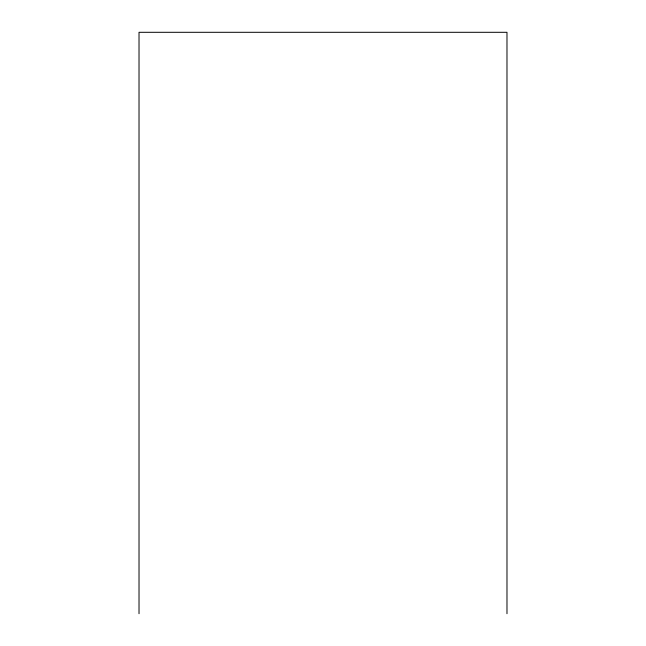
<?xml version="1.0" encoding="UTF-8"?>
<svg xmlns="http://www.w3.org/2000/svg" width="646" height="646" viewBox="0 0 646 646"><rect width="100%" height="100%" fill="white"/><g stroke="black" fill="none" stroke-linecap="round" stroke-linejoin="round"><path stroke-width="0.97" d="M506.981 613.7L506.981 32.3L139.019 32.3L139.019 613.7"/></g></svg>
